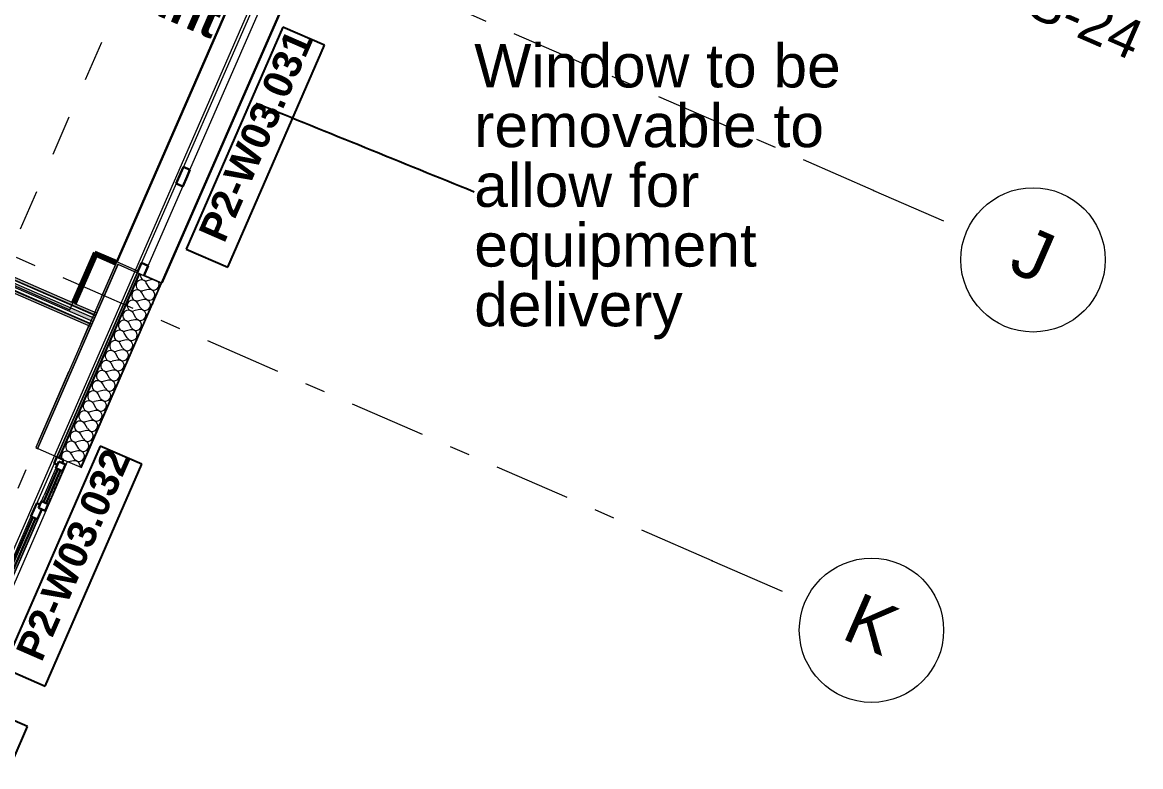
# Model space of a CAD drawing. Header units: millimetres. Extents: x -50172 to 90294, y -80883 to 25069.
# Drawn here: x 16097 to 23843, y -47203 to -42045 of the extents above; entities that cross this region are included whole.
import ezdxf
from ezdxf.enums import TextEntityAlignment as Align

# ---------------------------------------------------------------- set-up
doc = ezdxf.new("R2010")
doc.units = ezdxf.units.MM
doc.header["$MEASUREMENT"] = 0
doc.linetypes.add('Dashed', pattern=[564.444447, 282.222223, -282.222223])
doc.linetypes.add('Double Dashed', pattern=[1093.611073, 529.166651, -211.666656, 141.111112, -211.666656])
for name, color, linetype in [('A-95-MC_Marker_Section_P2.Marker', 7, 'Continuous'), ('New_A-05-M_Gross_Int_Circulation', 7, 'Continuous'), ('New_A-15-MG_Structural_Grid_Phase_2', 7, 'Continuous'), ('New_A-20-M_Floor_Slab', 7, 'Continuous'), ('New_A-25-M_Wall_Ext', 7, 'Continuous'), ('New_A-25-M_Wall_Int', 7, 'Continuous'), ('New_ArchiCAD Window Markers', 7, 'Continuous'), ('New_ArchiCAD Windows', 7, 'Continuous')]:
    doc.layers.add(name, color=color, linetype=linetype)
for name, color, linetype, lineweight in [('A-95-MC_Marker_Section_P2.Marker_Pen_No__1', 7, 'Continuous', 13), ('A-95-MC_Marker_Section_P2.Marker_Pen_No__6', 7, 'Continuous', 35), ('New_A-20-M_Floor_Slab_Pen_No__89', 8, 'Continuous', 20), ('New_A-20-M_Hard_Landscape-Phase 2_Pen_No__1', 7, 'Continuous', 13), ('New_A-20-M_Hard_Landscape-Phase 2_Pen_No__85', 8, 'Continuous', 20), ('New_A-25-M_Wall_Ext_Pen_No__1', 7, 'Continuous', 13), ('New_A-25-M_Wall_Int_Pen_No__1', 7, 'Continuous', 13), ('New_ArchiCAD Window Markers_Pen_No__1', 7, 'Continuous', 13), ('New_ArchiCAD Window Markers_Pen_No__5', 7, 'Continuous', 25), ('New_ArchiCAD Windows_Pen_No__1', 7, 'Continuous', 13), ('New_ArchiCAD Windows_Pen_No__3', 7, 'Continuous', 18), ('New_ArchiCAD Windows_Pen_No__83', 8, 'Continuous', 20), ('New_ArchiCAD Zone Stamps_Pen_No__6', 7, 'Continuous', 35)]:
    doc.layers.add(name, color=color, linetype=linetype, lineweight=lineweight)
for name, color, linetype, lineweight, true_color in [('New_A-05-M_Gross_Int_Circulation_Pen_No__74', 7, 'Continuous', 20, 0x606060), ('New_A-15-MG_Structural_Grid_Phase_2_Pen_No__222', 7, 'Continuous', 13, 0x65af33), ('New_A-25-M_Wall_Ext_Pen_No__107', 7, 'Continuous', 15, 0xa6a6a6), ('New_A-25-M_Wall_Int_Pen_No__107', 7, 'Continuous', 15, 0xa6a6a6), ('New_A-25-M_Wall_Int_Pen_No__27', 7, 'Continuous', 50, 0x2a2a2a), ('New_ArchiCAD Windows_Pen_No__23', 7, 'Continuous', 30, 0x2a2a2a), ('New_ArchiCAD Windows_Pen_No__43', 7, 'Continuous', 30, 0x444444), ('New_ArchiCAD Windows_Pen_No__63', 7, 'Continuous', 20, 0x606060)]:
    doc.layers.add(name, color=color, linetype=linetype, lineweight=lineweight, true_color=true_color)
doc.styles.add('GENERATED_STYLE_1', font='')
doc.styles.add('GENERATED_STYLE_3', font='')
doc.styles.add('GENERATED_STYLE_4', font='')
doc.styles.get('GENERATED_STYLE_1').set_extended_font_data('Arial', bold=True)
doc.styles.get('GENERATED_STYLE_3').set_extended_font_data('Arial')
doc.styles.get('GENERATED_STYLE_4').set_extended_font_data('Swis721 BT')
doc.dimstyles.new('GENERATED_STYLE__4', dxfattribs={"dimtxt": 0.18, "dimasz": 364.8, "dimexe": 0.18, "dimexo": 0.0625, "dimgap": 0.09, "dimtad": 0, "dimtih": 1, "dimtoh": 1, "dimdec": 4, "dimzin": 0, "dimdsep": 46, "dimcen": 0.09, "dimadec": 0, "dimazin": 0, "dimtfac": 1, "dimtdec": 4, "dimtmove": 0, "dimatfit": 3, "dimldrblk": 'ARROWHEAD_5', "dimfxl": 1, "dimtolj": 1, "dimtzin": 0, "dimarcsym": 0})
pattern_1 = [(0, (0, 0), (0, 173.2051), [0, -100]), (0, (50, 86.6), (0, 173.2051), [0, -100])]

# ---------------------------------------------------------------- blocks, each defined once
blk = doc.blocks.new('M&P Kitchen _ Print_INB 3350_4_1', base_point=(15531.6, -42268.2))
at = {"layer": 'New_A-05-M_Gross_Int_Circulation_Pen_No__74', "linetype": 'Continuous'}
for p, q in [((14275.4, -36381), (13434.6, -38309.1)), ((16296.9, -37262.4), (14275.4, -36381)), ((15926.1, -38112.8), (16296.9, -37262.4)), ((17700.9, -38886.7), (15926.1, -38112.8)), ((13434.6, -38309.1), (15611.9, -39258.5)), ((16722.9, -41129.5), (17700.9, -38886.7)), ((15611.9, -39258.5), (15108.7, -40412.6)), ((12919.6, -39458.1), (11802.3, -42020.4)), ((15108.7, -40412.6), (12919.6, -39458.1)), ((17689.8, -41551.2), (16722.9, -41129.5)), ((16750.5, -43705.4), (17689.8, -41551.2)), ((11802.3, -42020.4), (12901, -42499.6)), ((12901, -42499.6), (16426.5, -44036.8)), ((16426.5, -44036.8), (16599.7, -43639.7)), ((16599.7, -43639.7), (16750.5, -43705.4))]:
    blk.add_line(p, q, dxfattribs=at)
at = {"layer": 'New_ArchiCAD Zone Stamps_Pen_No__6'}
for tag, height, style, p in [('ROOM_NAME', 250, 'GENERATED_STYLE_1', (14535.8, -40637.5)), ('zoneNameLine2', 250, 'GENERATED_STYLE_1', (14347.4, -41069.6)), ('ROOM_NUMBER', 200, 'GENERATED_STYLE_3', (14158.9, -41490.3)), ('measuredAreaCode', 200, 'GENERATED_STYLE_3', (14001.9, -41850.5)), ('DUMMY_649', 200, 'GENERATED_STYLE_3', (14309.3, -41984.5)), ('DUMMY_650', 200, 'GENERATED_STYLE_3', (14798.6, -42197.9)), ('DUMMY_651', 133.3, 'GENERATED_STYLE_3', (15077.9, -42304.4))]:
    blk.add_attdef(tag, text='', height=height, rotation=336.44041, dxfattribs=dict(at, style=style)).set_placement(p, align=Align.TOP_LEFT)
blk = doc.blocks.new('Slab_3_1', base_point=(-21949.4, -20986.7))
at = {"layer": 'New_A-20-M_Floor_Slab_Pen_No__89', "linetype": 'Continuous', "flags": 128}
blk.add_lwpolyline([(-4347.2, -46496.1), (12486.7, -53836.5), (17939.8, -41330.7), (16985.7, -40914.7), (17767.9, -39120.8), (18360.6, -39379.3), (18576.1, -38885), (18937.5, -39042.6), (20222.1, -36096.6), (17371, -34853.4), (19341.1, -30335.3), (2041.7, -22791.9), (9993.6, -4555.7)], dxfattribs=at)
blk = doc.blocks.new('*X358')
at = {"layer": 'New_A-25-M_Wall_Ext_Pen_No__107', "linetype": 'Continuous'}
for p, q in [((16892.7, -43843.9), (16887.3, -43852.9)), ((16900.5, -43836.8), (16892.7, -43843.9)), ((16909.9, -43832), (16900.5, -43836.8)), ((16920.2, -43830), (16909.9, -43832)), ((16915.5, -43790.9), (16914.9, -43793.1)), ((16914.9, -43793.1), (16914.9, -43803.7)), ((16914.9, -43803.7), (16917.8, -43813.8)), ((16917.8, -43813.8), (16923.4, -43822.7)), ((16930.6, -43830.9), (16920.2, -43830)), ((16923.4, -43822.7), (16931.2, -43829.7)), ((16940.5, -43834.7), (16930.6, -43830.9)), ((16931.2, -43829.7), (16940.6, -43834.4)), ((16948.9, -43840.9), (16940.5, -43834.7)), ((16940.6, -43834.4), (16950.9, -43836.3)), ((16955.3, -43849.3), (16948.9, -43840.9)), ((16950.9, -43836.3), (16961.4, -43835.3)), ((16997.6, -43826.8), (16961.4, -43835.3)), ((17044.9, -43858.2), (17039, -43844.8)), ((16856.8, -43922.7), (16854, -43932.8)), ((16862.3, -43913.7), (16856.8, -43922.7)), ((16870, -43906.6), (16862.3, -43913.7)), ((16879.4, -43901.9), (16870, -43906.6)), ((16889.7, -43899.9), (16879.4, -43901.9)), ((16887.3, -43852.9), (16884.4, -43863)), ((16884.4, -43863), (16884.5, -43873.5)), ((16884.5, -43873.5), (16887.4, -43883.6)), ((16887.4, -43883.6), (16892.9, -43892.5)), ((16900.2, -43900.8), (16889.7, -43899.9)), ((16892.9, -43892.5), (16900.7, -43899.6)), ((16910, -43904.5), (16900.2, -43900.8)), ((16900.7, -43899.6), (16910.1, -43904.2)), ((16918.5, -43910.8), (16910, -43904.5)), ((16910.1, -43904.2), (16920.5, -43906.1)), ((16924.9, -43919.1), (16918.5, -43910.8)), ((16920.5, -43906.1), (16930.9, -43905.2)), ((16943.7, -43952.3), (16924.9, -43919.1)), ((16968, -43896.4), (16930.9, -43905.2)), ((16974.1, -43882.4), (16955.3, -43849.3)), ((16988.8, -43897.3), (16968, -43896.4)), ((16974.1, -43882.4), (16988.9, -43897)), ((17006, -43909), (16988.8, -43897.3)), ((16988.9, -43897), (17009.2, -43901.7)), ((17014.5, -43928.1), (17006, -43909)), ((17009.2, -43901.7), (17028.9, -43894.9)), ((17028.9, -43894.9), (17042.2, -43878.8)), ((17042.2, -43878.8), (17044.9, -43858.2)), ((16826.3, -43992.5), (16823.5, -44002.7)), ((16831.8, -43983.6), (16826.3, -43992.5)), ((16839.6, -43976.5), (16831.8, -43983.6)), ((16848.9, -43971.7), (16839.6, -43976.5)), ((16859.3, -43969.7), (16848.9, -43971.7)), ((16854, -43932.8), (16854, -43943.3)), ((16854, -43943.3), (16856.9, -43953.4)), ((16856.9, -43953.4), (16862.5, -43962.3)), ((16869.7, -43970.6), (16859.3, -43969.7)), ((16862.5, -43962.3), (16870.3, -43969.4)), ((16879.6, -43974.4), (16869.7, -43970.6)), ((16870.3, -43969.4), (16879.7, -43974.1)), ((16888, -43980.6), (16879.6, -43974.4)), ((16879.7, -43974.1), (16890, -43976)), ((16894.4, -43989), (16888, -43980.6)), ((16890, -43976), (16900.5, -43975)), ((16913.2, -44022.1), (16894.4, -43989)), ((16937.6, -43966.2), (16900.5, -43975)), ((16958.4, -43967.2), (16937.6, -43966.2)), ((16943.7, -43952.3), (16958.5, -43966.9)), ((16975.6, -43978.9), (16958.4, -43967.2)), ((16958.5, -43966.9), (16978.8, -43971.5)), ((16984, -43997.9), (16975.6, -43978.9)), ((16978.8, -43971.5), (16998.5, -43964.8)), ((16981.3, -44018.5), (16984, -43997.9)), ((16998.5, -43964.8), (17011.7, -43948.7)), ((17011.7, -43948.7), (17014.5, -43928.1)), ((16795.9, -44062.4), (16793.1, -44072.5)), ((16793.1, -44072.5), (16793.1, -44083)), ((16801.4, -44053.4), (16795.9, -44062.4)), ((16809.1, -44046.3), (16801.4, -44053.4)), ((16818.5, -44041.6), (16809.1, -44046.3)), ((16828.8, -44039.6), (16818.5, -44041.6)), ((16823.5, -44002.7), (16823.6, -44013.2)), ((16823.6, -44013.2), (16826.5, -44023.3)), ((16826.5, -44023.3), (16832, -44032.2)), ((16839.3, -44040.5), (16828.8, -44039.6)), ((16832, -44032.2), (16839.8, -44039.2)), ((16849.1, -44044.2), (16839.3, -44040.5)), ((16839.8, -44039.2), (16849.2, -44043.9)), ((16857.5, -44050.5), (16849.1, -44044.2)), ((16849.2, -44043.9), (16859.6, -44045.8)), ((16863.9, -44058.8), (16857.5, -44050.5)), ((16859.6, -44045.8), (16870, -44044.8)), ((16882.7, -44091.9), (16863.9, -44058.8)), ((16907.1, -44036.1), (16870, -44044.8)), ((16927.9, -44037), (16907.1, -44036.1)), ((16913.2, -44022.1), (16928, -44036.7)), ((16945.1, -44048.7), (16927.9, -44037)), ((16928, -44036.7), (16948.3, -44041.3)), ((16953.6, -44067.7), (16945.1, -44048.7)), ((16948.3, -44041.3), (16968, -44034.6)), ((16950.8, -44088.4), (16953.6, -44067.7)), ((16968, -44034.6), (16981.3, -44018.5)), ((16765.4, -44132.2), (16762.6, -44142.3)), ((16762.6, -44142.3), (16762.6, -44152.8)), ((16762.6, -44152.8), (16765.6, -44162.9)), ((16770.9, -44123.3), (16765.4, -44132.2)), ((16778.7, -44116.1), (16770.9, -44123.3)), ((16788, -44111.4), (16778.7, -44116.1)), ((16798.4, -44109.4), (16788, -44111.4)), ((16793.1, -44083), (16796, -44093.1)), ((16796, -44093.1), (16801.6, -44102)), ((16808.8, -44110.3), (16798.4, -44109.4)), ((16801.6, -44102), (16809.4, -44109.1)), ((16818.7, -44114), (16808.8, -44110.3)), ((16809.4, -44109.1), (16818.8, -44113.7)), ((16827.1, -44120.3), (16818.7, -44114)), ((16818.8, -44113.7), (16829.1, -44115.7)), ((16833.5, -44128.6), (16827.1, -44120.3)), ((16829.1, -44115.7), (16839.6, -44114.7)), ((16852.3, -44161.8), (16833.5, -44128.6)), ((16876.7, -44105.9), (16839.6, -44114.7)), ((16897.5, -44106.8), (16876.7, -44105.9)), ((16882.7, -44091.9), (16897.6, -44106.5)), ((16914.7, -44118.6), (16897.5, -44106.8)), ((16897.6, -44106.5), (16917.9, -44111.2)), ((16923.1, -44137.6), (16914.7, -44118.6)), ((16917.9, -44111.2), (16937.6, -44104.4)), ((16920.3, -44158.2), (16923.1, -44137.6)), ((16937.6, -44104.4), (16950.8, -44088.4)), ((16735, -44202.1), (16732.2, -44212.2)), ((16732.2, -44212.2), (16732.2, -44222.7)), ((16732.2, -44222.7), (16735.1, -44232.8)), ((16740.5, -44193.1), (16735, -44202.1)), ((16748.2, -44186), (16740.5, -44193.1)), ((16757.6, -44181.2), (16748.2, -44186)), ((16767.9, -44179.2), (16757.6, -44181.2)), ((16765.6, -44162.9), (16771.1, -44171.9)), ((16778.4, -44180.1), (16767.9, -44179.2)), ((16771.1, -44171.9), (16778.9, -44178.9)), ((16788.2, -44183.9), (16778.4, -44180.1)), ((16778.9, -44178.9), (16788.3, -44183.6)), ((16796.6, -44190.1), (16788.2, -44183.9)), ((16788.3, -44183.6), (16798.7, -44185.5)), ((16803, -44198.5), (16796.6, -44190.1)), ((16798.7, -44185.5), (16809.1, -44184.5)), ((16821.8, -44231.6), (16803, -44198.5)), ((16846.2, -44175.7), (16809.1, -44184.5)), ((16821.8, -44231.6), (16836.7, -44246.2)), ((16867, -44176.7), (16846.2, -44175.7)), ((16852.3, -44161.8), (16867.1, -44176.4)), ((16884.2, -44188.4), (16867, -44176.7)), ((16867.1, -44176.4), (16887.4, -44181)), ((16876.7, -44244.1), (16889.9, -44228)), ((16892.7, -44207.4), (16884.2, -44188.4)), ((16887.4, -44181), (16907.1, -44174.3)), ((16889.9, -44228), (16892.7, -44207.4)), ((16907.1, -44174.3), (16920.3, -44158.2)), ((16704.5, -44271.9), (16701.7, -44282)), ((16701.7, -44282), (16701.7, -44292.5)), ((16701.7, -44292.5), (16704.7, -44302.6)), ((16710, -44262.9), (16704.5, -44271.9)), ((16704.7, -44302.6), (16710.2, -44311.5)), ((16717.8, -44255.8), (16710, -44262.9)), ((16727.1, -44251.1), (16717.8, -44255.8)), ((16737.5, -44249.1), (16727.1, -44251.1)), ((16735.1, -44232.8), (16740.7, -44241.7)), ((16747.9, -44250), (16737.5, -44249.1)), ((16740.7, -44241.7), (16748.5, -44248.8)), ((16757.8, -44253.7), (16747.9, -44250)), ((16748.5, -44248.8), (16757.9, -44253.4)), ((16766.2, -44260), (16757.8, -44253.7)), ((16757.9, -44253.4), (16768.2, -44255.3)), ((16772.6, -44268.3), (16766.2, -44260)), ((16768.2, -44255.3), (16778.7, -44254.4)), ((16791.4, -44301.5), (16772.6, -44268.3)), ((16815.7, -44245.6), (16778.7, -44254.4)), ((16791.4, -44301.5), (16806.2, -44316.1)), ((16836.5, -44246.5), (16815.7, -44245.6)), ((16853.8, -44258.2), (16836.5, -44246.5)), ((16836.7, -44246.2), (16857, -44250.9)), ((16846.2, -44314), (16859.4, -44297.9)), ((16862.2, -44277.3), (16853.8, -44258.2)), ((16857, -44250.9), (16876.7, -44244.1)), ((16859.4, -44297.9), (16862.2, -44277.3)), ((16674.1, -44341.7), (16671.2, -44351.9)), ((16671.2, -44351.9), (16671.3, -44362.4)), ((16671.3, -44362.4), (16674.2, -44372.5)), ((16679.6, -44332.8), (16674.1, -44341.7)), ((16674.2, -44372.5), (16679.8, -44381.4)), ((16687.3, -44325.7), (16679.6, -44332.8)), ((16679.8, -44381.4), (16687.5, -44388.4)), ((16696.7, -44320.9), (16687.3, -44325.7)), ((16707, -44318.9), (16696.7, -44320.9)), ((16717.5, -44319.8), (16707, -44318.9)), ((16710.2, -44311.5), (16718, -44318.6)), ((16727.3, -44323.6), (16717.5, -44319.8)), ((16754.8, -44385.3), (16717.8, -44394)), ((16718, -44318.6), (16727.4, -44323.3)), ((16735.7, -44329.8), (16727.3, -44323.6)), ((16727.4, -44323.3), (16737.8, -44325.2)), ((16742.1, -44338.2), (16735.7, -44329.8)), ((16737.8, -44325.2), (16748.2, -44324.2)), ((16760.9, -44371.3), (16742.1, -44338.2)), ((16785.3, -44315.4), (16748.2, -44324.2)), ((16775.6, -44386.2), (16754.8, -44385.3)), ((16760.9, -44371.3), (16775.8, -44385.9)), ((16792.8, -44397.9), (16775.6, -44386.2)), ((16775.8, -44385.9), (16796.1, -44390.5)), ((16806.1, -44316.3), (16785.3, -44315.4)), ((16796.1, -44390.5), (16815.8, -44383.8)), ((16823.3, -44328.1), (16806.1, -44316.3)), ((16806.2, -44316.1), (16826.5, -44320.7)), ((16815.8, -44383.8), (16829, -44367.7)), ((16831.8, -44347.1), (16823.3, -44328.1)), ((16826.5, -44320.7), (16846.2, -44314)), ((16829, -44367.7), (16831.8, -44347.1)), ((16635.8, -44460.6), (16626.4, -44465.3)), ((16646.1, -44458.6), (16635.8, -44460.6)), ((16643.6, -44411.6), (16640.8, -44421.7)), ((16640.8, -44421.7), (16640.8, -44432.2)), ((16640.8, -44432.2), (16643.7, -44442.3)), ((16649.1, -44402.6), (16643.6, -44411.6)), ((16643.7, -44442.3), (16649.3, -44451.2)), ((16656.6, -44459.5), (16646.1, -44458.6)), ((16656.8, -44395.5), (16649.1, -44402.6)), ((16649.3, -44451.2), (16657.1, -44458.3)), ((16666.4, -44463.2), (16656.6, -44459.5)), ((16666.2, -44390.8), (16656.8, -44395.5)), ((16657.1, -44458.3), (16666.5, -44462.9)), ((16676.5, -44388.8), (16666.2, -44390.8)), ((16674.8, -44469.5), (16666.4, -44463.2)), ((16666.5, -44462.9), (16676.8, -44464.9)), ((16687, -44389.7), (16676.5, -44388.8)), ((16676.8, -44464.9), (16687.3, -44463.9)), ((16696.8, -44393.4), (16687, -44389.7)), ((16724.4, -44455.1), (16687.3, -44463.9)), ((16687.5, -44388.4), (16697, -44393.1)), ((16705.3, -44399.7), (16696.8, -44393.4)), ((16697, -44393.1), (16707.3, -44395)), ((16711.7, -44408), (16705.3, -44399.7)), ((16707.3, -44395), (16717.8, -44394)), ((16730.5, -44441.1), (16711.7, -44408)), ((16745.2, -44456), (16724.4, -44455.1)), ((16730.5, -44441.1), (16745.3, -44455.7)), ((16762.4, -44467.8), (16745.2, -44456)), ((16745.3, -44455.7), (16765.6, -44460.4)), ((16765.6, -44460.4), (16785.3, -44453.6)), ((16785.3, -44453.6), (16798.5, -44437.6)), ((16801.3, -44416.9), (16792.8, -44397.9)), ((16798.5, -44437.6), (16801.3, -44416.9)), ((16588.2, -44542.3), (16582.7, -44551.3)), ((16595.9, -44535.2), (16588.2, -44542.3)), ((16605.3, -44530.4), (16595.9, -44535.2)), ((16615.6, -44528.4), (16605.3, -44530.4)), ((16613.2, -44481.4), (16610.3, -44491.5)), ((16610.3, -44491.5), (16610.4, -44502)), ((16610.4, -44502), (16613.3, -44512.1)), ((16618.7, -44472.5), (16613.2, -44481.4)), ((16613.3, -44512.1), (16618.9, -44521.1)), ((16626.1, -44529.3), (16615.6, -44528.4)), ((16626.4, -44465.3), (16618.7, -44472.5)), ((16618.9, -44521.1), (16626.6, -44528.1)), ((16635.9, -44533.1), (16626.1, -44529.3)), ((16626.6, -44528.1), (16636.1, -44532.8)), ((16644.4, -44539.3), (16635.9, -44533.1)), ((16636.1, -44532.8), (16646.4, -44534.7)), ((16650.8, -44547.7), (16644.4, -44539.3)), ((16646.4, -44534.7), (16656.9, -44533.7)), ((16693.9, -44524.9), (16656.9, -44533.7)), ((16681.2, -44477.8), (16674.8, -44469.5)), ((16700, -44511), (16681.2, -44477.8)), ((16714.7, -44525.9), (16693.9, -44524.9)), ((16700, -44511), (16714.9, -44525.6)), ((16731.9, -44537.6), (16714.7, -44525.9)), ((16714.9, -44525.6), (16735.2, -44530.2)), ((16740.4, -44556.6), (16731.9, -44537.6)), ((16735.2, -44530.2), (16754.9, -44523.5)), ((16754.9, -44523.5), (16768.1, -44507.4)), ((16770.9, -44486.8), (16762.4, -44467.8)), ((16768.1, -44507.4), (16770.9, -44486.8)), ((16557.8, -44612.1), (16552.3, -44621.1)), ((16565.5, -44605), (16557.8, -44612.1)), ((16574.9, -44600.3), (16565.5, -44605)), ((16585.2, -44598.3), (16574.9, -44600.3)), ((16582.7, -44551.3), (16579.9, -44561.4)), ((16579.9, -44561.4), (16579.9, -44571.9)), ((16579.9, -44571.9), (16582.8, -44582)), ((16582.8, -44582), (16588.4, -44590.9)), ((16595.7, -44599.2), (16585.2, -44598.3)), ((16588.4, -44590.9), (16596.2, -44598)), ((16605.5, -44602.9), (16595.7, -44599.2)), ((16596.2, -44598), (16605.6, -44602.6)), ((16613.9, -44609.2), (16605.5, -44602.9)), ((16605.6, -44602.6), (16615.9, -44604.5)), ((16620.3, -44617.5), (16613.9, -44609.2)), ((16615.9, -44604.5), (16626.4, -44603.6)), ((16639.1, -44650.7), (16620.3, -44617.5)), ((16663.5, -44594.8), (16626.4, -44603.6)), ((16669.6, -44580.8), (16650.8, -44547.7)), ((16684.3, -44595.7), (16663.5, -44594.8)), ((16669.6, -44580.8), (16684.4, -44595.4)), ((16701.5, -44607.4), (16684.3, -44595.7)), ((16684.4, -44595.4), (16704.7, -44600.1)), ((16710, -44626.4), (16701.5, -44607.4)), ((16704.7, -44600.1), (16724.4, -44593.3)), ((16724.4, -44593.3), (16737.6, -44577.2)), ((16737.6, -44577.2), (16740.4, -44556.6)), ((16521.8, -44690.9), (16519, -44701.1)), ((16527.3, -44682), (16521.8, -44690.9)), ((16535, -44674.8), (16527.3, -44682)), ((16544.4, -44670.1), (16535, -44674.8)), ((16554.7, -44668.1), (16544.4, -44670.1)), ((16552.3, -44621.1), (16549.4, -44631.2)), ((16549.4, -44631.2), (16549.5, -44641.7)), ((16549.5, -44641.7), (16552.4, -44651.8)), ((16552.4, -44651.8), (16557.9, -44660.7)), ((16565.2, -44669), (16554.7, -44668.1)), ((16557.9, -44660.7), (16565.7, -44667.8)), ((16575, -44672.7), (16565.2, -44669)), ((16565.7, -44667.8), (16575.2, -44672.5)), ((16583.5, -44679), (16575, -44672.7)), ((16575.2, -44672.5), (16585.5, -44674.4)), ((16589.9, -44687.4), (16583.5, -44679)), ((16585.5, -44674.4), (16596, -44673.4)), ((16608.7, -44720.5), (16589.9, -44687.4)), ((16633, -44664.6), (16596, -44673.4)), ((16653.8, -44665.5), (16633, -44664.6)), ((16639.1, -44650.7), (16653.9, -44665.3)), ((16671, -44677.3), (16653.8, -44665.5)), ((16653.9, -44665.3), (16674.2, -44669.9)), ((16679.5, -44696.3), (16671, -44677.3)), ((16674.2, -44669.9), (16693.9, -44663.2)), ((16676.7, -44716.9), (16679.5, -44696.3)), ((16693.9, -44663.2), (16707.2, -44647.1)), ((16707.2, -44647.1), (16710, -44626.4)), ((16491.4, -44760.8), (16488.5, -44770.9)), ((16488.5, -44770.9), (16488.6, -44781.4)), ((16496.8, -44751.8), (16491.4, -44760.8)), ((16504.6, -44744.7), (16496.8, -44751.8)), ((16514, -44740), (16504.6, -44744.7)), ((16524.3, -44738), (16514, -44740)), ((16519, -44701.1), (16519, -44711.6)), ((16519, -44711.6), (16521.9, -44721.7)), ((16521.9, -44721.7), (16527.5, -44730.6)), ((16534.7, -44738.9), (16524.3, -44738)), ((16527.5, -44730.6), (16535.3, -44737.6)), ((16544.6, -44742.6), (16534.7, -44738.9)), ((16535.3, -44737.6), (16544.7, -44742.3)), ((16553, -44748.9), (16544.6, -44742.6)), ((16544.7, -44742.3), (16555, -44744.2)), ((16559.4, -44757.2), (16553, -44748.9)), ((16555, -44744.2), (16565.5, -44743.2)), ((16578.2, -44790.3), (16559.4, -44757.2)), ((16602.6, -44734.5), (16565.5, -44743.2)), ((16623.4, -44735.4), (16602.6, -44734.5)), ((16608.7, -44720.5), (16623.5, -44735.1)), ((16640.6, -44747.1), (16623.4, -44735.4)), ((16623.5, -44735.1), (16643.8, -44739.7)), ((16649.1, -44766.1), (16640.6, -44747.1)), ((16643.8, -44739.7), (16663.5, -44733)), ((16646.3, -44786.8), (16649.1, -44766.1)), ((16663.5, -44733), (16676.7, -44716.9)), ((16460.9, -44830.6), (16458.1, -44840.7)), ((16458.1, -44840.7), (16458.1, -44851.2)), ((16458.1, -44851.2), (16461, -44861.3)), ((16466.4, -44821.6), (16460.9, -44830.6)), ((16474.1, -44814.5), (16466.4, -44821.6)), ((16483.5, -44809.8), (16474.1, -44814.5)), ((16493.8, -44807.8), (16483.5, -44809.8)), ((16488.6, -44781.4), (16491.5, -44791.5)), ((16491.5, -44791.5), (16497, -44800.4)), ((16504.3, -44808.7), (16493.8, -44807.8)), ((16497, -44800.4), (16504.8, -44807.5)), ((16514.1, -44812.4), (16504.3, -44808.7)), ((16504.8, -44807.5), (16514.2, -44812.1)), ((16522.6, -44818.7), (16514.1, -44812.4)), ((16514.2, -44812.1), (16524.6, -44814.1)), ((16529, -44827), (16522.6, -44818.7)), ((16524.6, -44814.1), (16535, -44813.1)), ((16547.8, -44860.2), (16529, -44827)), ((16572.1, -44804.3), (16535, -44813.1)), ((16592.9, -44805.2), (16572.1, -44804.3)), ((16578.2, -44790.3), (16593, -44804.9)), ((16610.1, -44816.9), (16592.9, -44805.2)), ((16593, -44804.9), (16613.3, -44809.6)), ((16618.6, -44836), (16610.1, -44816.9)), ((16613.3, -44809.6), (16633, -44802.8)), ((16615.8, -44856.6), (16618.6, -44836)), ((16633, -44802.8), (16646.3, -44786.8)), ((16430.4, -44900.5), (16427.6, -44910.6)), ((16427.6, -44910.6), (16427.7, -44921.1)), ((16427.7, -44921.1), (16430.6, -44931.2)), ((16435.9, -44891.5), (16430.4, -44900.5)), ((16443.7, -44884.4), (16435.9, -44891.5)), ((16453.1, -44879.6), (16443.7, -44884.4)), ((16463.4, -44877.6), (16453.1, -44879.6)), ((16461, -44861.3), (16466.6, -44870.3)), ((16473.8, -44878.5), (16463.4, -44877.6)), ((16466.6, -44870.3), (16474.4, -44877.3)), ((16483.7, -44882.3), (16473.8, -44878.5)), ((16474.4, -44877.3), (16483.8, -44882)), ((16492.1, -44888.5), (16483.7, -44882.3)), ((16483.8, -44882), (16494.1, -44883.9)), ((16498.5, -44896.9), (16492.1, -44888.5)), ((16494.1, -44883.9), (16504.6, -44882.9)), ((16517.3, -44930), (16498.5, -44896.9)), ((16541.7, -44874.1), (16504.6, -44882.9)), ((16562.5, -44875.1), (16541.7, -44874.1)), ((16547.8, -44860.2), (16562.6, -44874.8)), ((16579.7, -44886.8), (16562.5, -44875.1)), ((16562.6, -44874.8), (16582.9, -44879.4)), ((16572.1, -44942.5), (16585.4, -44926.4)), ((16588.1, -44905.8), (16579.7, -44886.8)), ((16582.9, -44879.4), (16602.6, -44872.7)), ((16585.4, -44926.4), (16588.1, -44905.8)), ((16602.6, -44872.7), (16615.8, -44856.6)), ((16400, -44970.3), (16397.2, -44980.4)), ((16397.2, -44980.4), (16397.2, -44990.9)), ((16397.2, -44990.9), (16400.1, -45001)), ((16405.5, -44961.3), (16400, -44970.3)), ((16400.1, -45001), (16405.7, -45009.9)), ((16413.2, -44954.2), (16405.5, -44961.3)), ((16422.6, -44949.5), (16413.2, -44954.2)), ((16432.9, -44947.5), (16422.6, -44949.5)), ((16430.6, -44931.2), (16436.1, -44940.1)), ((16443.4, -44948.4), (16432.9, -44947.5)), ((16436.1, -44940.1), (16443.9, -44947.2)), ((16453.2, -44952.1), (16443.4, -44948.4)), ((16443.9, -44947.2), (16453.3, -44951.8)), ((16461.6, -44958.4), (16453.2, -44952.1)), ((16453.3, -44951.8), (16463.7, -44953.7)), ((16468, -44966.7), (16461.6, -44958.4)), ((16463.7, -44953.7), (16474.1, -44952.8)), ((16486.8, -44999.9), (16468, -44966.7)), ((16511.2, -44944), (16474.1, -44952.8)), ((16486.8, -44999.9), (16501.7, -45014.5)), ((16532, -44944.9), (16511.2, -44944)), ((16517.3, -44930), (16532.1, -44944.6)), ((16549.2, -44956.6), (16532, -44944.9)), ((16532.1, -44944.6), (16552.4, -44949.3)), ((16541.7, -45012.4), (16554.9, -44996.3)), ((16557.7, -44975.6), (16549.2, -44956.6)), ((16552.4, -44949.3), (16572.1, -44942.5)), ((16554.9, -44996.3), (16557.7, -44975.6)), ((16369.5, -45040.1), (16366.7, -45050.3)), ((16366.7, -45050.3), (16366.8, -45060.8)), ((16366.8, -45060.8), (16369.6, -45070.8)), ((16375, -45031.2), (16369.5, -45040.1)), ((16382.8, -45024), (16375, -45031.2)), ((16392.1, -45019.3), (16382.8, -45024)), ((16402.5, -45017.3), (16392.1, -45019.3)), ((16412.9, -45018.2), (16402.5, -45017.3)), ((16405.7, -45009.9), (16413.5, -45017)), ((16422.8, -45021.9), (16412.9, -45018.2)), ((16413.5, -45017), (16422.9, -45021.7)), ((16450.3, -45083.7), (16417.2, -45091.5)), ((16431.2, -45028.2), (16422.8, -45021.9)), ((16422.9, -45021.7), (16433.2, -45023.6)), ((16437.6, -45036.6), (16431.2, -45028.2)), ((16433.2, -45023.6), (16443.7, -45022.6)), ((16456.4, -45069.7), (16437.6, -45036.6)), ((16480.8, -45013.8), (16443.7, -45022.6)), ((16471.1, -45084.6), (16450.3, -45083.7)), ((16456.4, -45069.7), (16471.2, -45084.3)), ((16488.3, -45096.3), (16471.1, -45084.6)), ((16471.2, -45084.3), (16491.5, -45088.9)), ((16501.6, -45014.7), (16480.8, -45013.8)), ((16491.5, -45088.9), (16511.2, -45082.2)), ((16518.8, -45026.5), (16501.6, -45014.7)), ((16501.7, -45014.5), (16522, -45019.1)), ((16511.2, -45082.2), (16524.4, -45066.1)), ((16527.2, -45045.5), (16518.8, -45026.5)), ((16522, -45019.1), (16541.7, -45012.4)), ((16524.4, -45066.1), (16527.2, -45045.5)), ((16496.8, -45115.3), (16488.3, -45096.3)), ((16495.4, -45125.6), (16496.8, -45115.3))]:
    blk.add_line(p, q, dxfattribs=at)
blk = doc.blocks.new('Double Window 19')
at = {"layer": 'New_ArchiCAD Windows_Pen_No__1', "linetype": 'Continuous'}
for p, q in [((-1125, 0), (-1125, -29.5)), ((1125, 0), (1125, -29.5)), ((-1125, -29.5), (-1125, -35.5)), ((-1125, -35.5), (-1125, -47.5)), ((-1125, -47.5), (-1125, -50)), ((1125, -29.5), (1125, -35.5)), ((1125, -35.5), (1125, -47.5)), ((1125, -47.5), (1125, -50))]:
    blk.add_line(p, q, dxfattribs=at)
at = {"layer": 'New_ArchiCAD Windows_Pen_No__23', "linetype": 'Continuous'}
for p, q in [((-1120.5, 135), (1120.5, 135)), ((-1112.5, -210), (1112.5, -210))]:
    blk.add_line(p, q, dxfattribs=at)
at = {"layer": 'New_ArchiCAD Windows_Pen_No__43', "linetype": 'Continuous'}
for p, q in [((-1125, 0), (-1050, 0)), ((-1050, 0), (-1050, -50)), ((-450, -50), (-450, 0)), ((-450, 0), (-375, 0)), ((-375, 0), (-325, 0)), ((-325, 0), (-325, -50)), ((1075, -50), (1075, 0)), ((1075, 0), (1125, 0)), ((-1050, -50), (-1125, -50)), ((-375, -50), (-450, -50)), ((-325, -50), (-375, -50)), ((1125, -50), (1075, -50))]:
    blk.add_line(p, q, dxfattribs=at)
at = {"layer": 'New_ArchiCAD Windows_Pen_No__83', "linetype": 'Continuous'}
for p, q in [((-1050, 0), (-450, 0)), ((-325, 0), (1075, 0)), ((-450, -50), (-1050, -50)), ((1075, -50), (-325, -50))]:
    blk.add_line(p, q, dxfattribs=at)
blk = doc.blocks.new('Window Stamp 18_4')
at = {"layer": 'New_ArchiCAD Window Markers_Pen_No__5', "linetype": 'Continuous'}
for p, q in [((838.5, -405), (-838.5, -405)), ((-838.5, -405), (-838.5, -719.3)), ((838.5, -719.3), (838.5, -405)), ((-838.5, -719.3), (838.5, -719.3)), ((-838.5, -719.3), (838.5, -719.3))]:
    blk.add_line(p, q, dxfattribs=at)
at = {"layer": 'New_ArchiCAD Window Markers_Pen_No__1', "style": 'GENERATED_STYLE_1'}
blk.add_attdef('AC_WIDO_ID', text='', height=200, dxfattribs=at).set_placement((-762.3, -654.1), align=Align.BOTTOM_LEFT)
blk = doc.blocks.new('Double Window 19_3')
at = {"layer": 'New_ArchiCAD Windows_Pen_No__1', "linetype": 'Continuous'}
for p, q in [((-650, 130.5), (-650, 135)), ((-650, 0), (-650, 130.5)), ((650, 135), (650, 130.5)), ((650, 130.5), (650, 0)), ((-650, -29.5), (-650, 0)), ((650, 0), (650, -29.5)), ((-650, -35.5), (-650, -29.5)), ((-650, -47.5), (-650, -35.5)), ((-650, -50.5), (-650, -47.5)), ((-650, -194.5), (-650, -50.5)), ((650, -29.5), (650, -35.5)), ((650, -35.5), (650, -47.5)), ((650, -47.5), (650, -50.5)), ((650, -50.5), (650, -194.5)), ((-650, -197.5), (-650, -194.5)), ((-650, -210), (-650, -197.5)), ((650, -194.5), (650, -197.5)), ((650, -197.5), (650, -210))]:
    blk.add_line(p, q, dxfattribs=at)
at = {"layer": 'New_ArchiCAD Windows_Pen_No__3', "linetype": 'Continuous'}
for p, q in [((-564.4, 25), (-575, 25)), ((-564.4, 25), (-545.7, 25)), ((-534.1, 25), (-545.7, 25)), ((-534.1, 25), (-515.4, 25)), ((-503.8, 25), (-515.4, 25)), ((-503.8, 25), (-485.1, 25)), ((-473.5, 25), (-485.1, 25)), ((-473.5, 25), (-454.8, 25)), ((-443.2, 25), (-454.8, 25)), ((-443.2, 25), (-424.5, 25)), ((-412.9, 25), (-424.5, 25)), ((-412.9, 25), (-394.2, 25)), ((-382.6, 25), (-394.2, 25)), ((-382.6, 25), (-372.1, 25)), ((-325, 25), (-372.1, 25)), ((-575, -25), (-372.1, -25)), ((-325, -25), (-372.1, -25))]:
    blk.add_line(p, q, dxfattribs=at)
at = {"layer": 'New_ArchiCAD Windows_Pen_No__43', "linetype": 'Continuous'}
for p, q in [((-650, -50), (-650, 0)), ((-650, 0), (-625, 0)), ((-625, -25), (-625, 25)), ((-625, 25), (-575, 25)), ((-575, 25), (-575, -25)), ((-575, 10), (-325, 10)), ((-325, -25), (-325, 25)), ((-325, 25), (-275, 25)), ((-275, 25), (-275, -25)), ((-275, 0), (-200, 0)), ((-200, 0), (-200, -50)), ((600, -50), (600, 0)), ((600, 0), (650, 0)), ((650, 0), (650, -50)), ((-600, -50), (-650, -50)), ((-575, -25), (-625, -25)), ((-600, -25), (-600, -50)), ((-325, -10), (-575, -10)), ((-275, -25), (-325, -25)), ((-300, -50), (-300, -25)), ((-200, -50), (-300, -50)), ((-200, -15), (600, -15)), ((600, -35), (-200, -35)), ((650, -50), (600, -50))]:
    blk.add_line(p, q, dxfattribs=at)
at = {"layer": 'New_ArchiCAD Windows_Pen_No__63', "linetype": 'Continuous'}
for p, q in [((650, 30.2), (-650, 30.2)), ((-650, 1), (-625, 1)), ((-275, 1), (650, 1)), ((-200, 0), (600, 0)), ((-600, -50), (-300, -50)), ((-200, -50), (600, -50))]:
    blk.add_line(p, q, dxfattribs=at)
blk = doc.blocks.new('Wall_61_1', base_point=(12413.8, -53650.9))
at = {"layer": 'New_A-25-M_Wall_Ext_Pen_No__107', "linetype": 'Continuous'}
for points in [[(16189.4, -44992.2), (16200.8, -44997.2), (16757, -43721.8), (16745.5, -43716.8)], [(16745.5, -43716.8), (16757, -43721.8), (16892.2, -43780.8), (16897.2, -43769.3), (16750.5, -43705.4)], [(16894.5, -43781.8), (16338.3, -45057.1), (16349.3, -45061.9), (16905.5, -43786.6)]]:
    blk.add_hatch(color=256, dxfattribs=at).paths.add_polyline_path(points)
at = {"layer": 'New_A-25-M_Wall_Ext_Pen_No__107', "linetype": 'Continuous', "lineweight": 0, "true_color": 0x535353}
for points in [[(16757, -43721.8), (16200.8, -44997.2), (16203.6, -44998.4), (16759.7, -43723)], [(16891.7, -43780.6), (16335.6, -45055.9), (16338.3, -45057.1), (16894.5, -43781.8), (16892.2, -43780.8)]]:
    blk.add_hatch(color=251, dxfattribs=at).paths.add_polyline_path(points)
at = {"layer": 'New_A-25-M_Wall_Ext_Pen_No__107', "linetype": 'Continuous'}
h = blk.add_hatch(dxfattribs=at)
h.set_pattern_fill('Plaster_0001', color=256, style=0, pattern_type=2)
h.set_pattern_definition(pattern_1)
h.paths.add_polyline_path([(17063.5, -43850.6), (16939.8, -43796.6), (16938, -43800.8), (17057.6, -43852.9), (17061.7, -43854.7)])
h = blk.add_hatch(dxfattribs=at)
h.set_pattern_fill('Plaster_0001', color=256, style=0, pattern_type=2)
h.set_pattern_definition(pattern_1)
h.paths.add_polyline_path([(16501.5, -45128.3), (16505.6, -45130.1), (17061.7, -43854.7), (17057.6, -43852.9)])
at = {"layer": 'New_A-25-M_Wall_Ext_Pen_No__1', "linetype": 'Continuous'}
for p, q in [((16757, -43721.8), (16200.8, -44997.2)), ((16203.6, -44998.4), (16759.7, -43723)), ((16745.5, -43716.8), (16750.5, -43705.4)), ((16897.2, -43769.3), (16750.5, -43705.4)), ((16757, -43721.8), (16892.2, -43780.8)), ((16335.6, -45055.9), (16891.7, -43780.6)), ((16338.3, -45057.1), (16894.5, -43781.8)), ((16349.3, -45061.9), (16905.5, -43786.6)), ((16354.8, -45064.3), (16911, -43789)), ((16892.2, -43780.8), (16897.2, -43769.3)), ((16894.5, -43781.8), (16892.2, -43780.8)), ((16905.5, -43786.6), (16894.5, -43781.8)), ((16911, -43789), (16905.5, -43786.6)), ((16938, -43800.8), (16911, -43789)), ((16938, -43800.8), (16939.8, -43796.6)), ((17057.6, -43852.9), (16938, -43800.8)), ((16939.8, -43796.6), (17063.5, -43850.6)), ((16501.5, -45128.3), (17057.6, -43852.9)), ((17061.7, -43854.7), (17063.5, -43850.6))]:
    blk.add_line(p, q, dxfattribs=at)
at = {"layer": 'New_A-25-M_Wall_Ext_Pen_No__1', "linetype": 'Continuous', "flags": 128}
for points in [[(16744.5, -43719.2), (16189.4, -44992.2)], [(16505.6, -45130.1), (17061.7, -43854.7)]]:
    blk.add_lwpolyline(points, dxfattribs=at)
at = {"layer": 'New_A-25-M_Wall_Ext', "color": 250, "lineweight": 50, "true_color": 0x2a2a2a}
blk.add_blockref('*X358', (0, 0), dxfattribs=at)
at = {"layer": 'New_ArchiCAD Window Markers'}
ref = blk.add_blockref('Window Stamp 18_4', (17195.2, -42685.6), dxfattribs=dict(at, rotation=66.44041158399308))
ref.add_attrib('AC_WIDO_ID', 'P2-W03.031', dxfattribs={"layer": 'New_ArchiCAD Window Markers_Pen_No__1', "color": 7, "height": 200, "rotation": 66.44041, "style": 'GENERATED_STYLE_1'}).set_placement((17549.8, -43606.6), align=Align.BOTTOM_LEFT)
ref = blk.add_blockref('Window Stamp 18_4', (15929.6, -45588), dxfattribs=dict(at, rotation=66.44041158399308))
ref.add_attrib('AC_WIDO_ID', 'P2-W03.032', dxfattribs={"layer": 'New_ArchiCAD Window Markers_Pen_No__1', "color": 7, "height": 200, "rotation": 66.44041, "style": 'GENERATED_STYLE_1'}).set_placement((16284.2, -46509), align=Align.BOTTOM_LEFT)
ref = blk.add_blockref('Window Stamp 18_4', (15137, -47405.6), dxfattribs=dict(at, rotation=66.44041158399308))
ref.add_attrib('AC_WIDO_ID', 'P2-W03.033', dxfattribs={"layer": 'New_ArchiCAD Window Markers_Pen_No__1', "color": 7, "height": 200, "rotation": 66.44041, "style": 'GENERATED_STYLE_1'}).set_placement((15491.7, -48326.6), align=Align.BOTTOM_LEFT)
at = {"layer": 'New_ArchiCAD Windows', "color": 251, "linetype": 'Continuous', "lineweight": 20, "true_color": 0x606060, "xscale": -1, "zscale": 1000, "rotation": 246.4404115839931}
blk.add_blockref('Double Window 19', (17387.7, -42769.5), dxfattribs=at)
at = {"layer": 'New_ArchiCAD Windows', "color": 251, "linetype": 'Continuous', "lineweight": 20, "true_color": 0x606060, "zscale": 1000, "rotation": 246.4404115839931}
blk.add_blockref('Double Window 19_3', (16122.1, -45671.9), dxfattribs=at)
blk = doc.blocks.new('*X505')
at = {"layer": 'New_A-25-M_Wall_Int_Pen_No__107', "linetype": 'Continuous'}
blk.add_hatch(color=256, dxfattribs=at).paths.add_polyline_path([(12954.6, -42534.3), (12953.7, -42533.9), (12954.2, -42535.2)])
blk = doc.blocks.new('*X506')
at = {"layer": 'New_A-25-M_Wall_Int_Pen_No__107', "linetype": 'Continuous'}
blk.add_hatch(color=256, dxfattribs=at).paths.add_polyline_path([(12964.6, -42511.4), (12941.7, -42501.4), (12941.3, -42502.3), (12953.7, -42533.9), (12954.6, -42534.3)])
blk = doc.blocks.new('*X507')
at = {"layer": 'New_A-25-M_Wall_Int_Pen_No__107', "linetype": 'Continuous'}
blk.add_hatch(color=256, dxfattribs=at).paths.add_polyline_path([(12954.6, -42534.3), (16587.3, -44118.3), (16597.3, -44095.4), (12964.6, -42511.4)])
blk = doc.blocks.new('Wall_108_1', base_point=(12881.7, -42544))
at = {"layer": 'New_A-25-M_Wall_Int_Pen_No__107', "linetype": 'Continuous'}
for points in [[(12935.4, -42458.3), (12921.6, -42452.3), (12929.4, -42472)], [(12929.4, -42472), (16606.1, -44075.3), (16612.1, -44061.5), (12935.4, -42458.3)], [(12979.3, -42570.2), (12965.6, -42564.2), (12973.3, -42583.9)], [(12973.3, -42583.9), (16572.1, -44153.2), (16578.1, -44139.4), (12979.3, -42570.2)]]:
    blk.add_hatch(color=256, dxfattribs=at).paths.add_polyline_path(points)
at = {"layer": 'New_A-25-M_Wall_Int_Pen_No__107', "linetype": 'Continuous', "lineweight": 0, "true_color": 0x535353}
for points in [[(12932.1, -42473.2), (12929.4, -42472), (12931, -42476)], [(12931, -42476), (16604.9, -44078), (16606.1, -44075.3), (12932.1, -42473.2)], [(12966.8, -42561.4), (12964, -42560.2), (12965.6, -42564.2)], [(12965.6, -42564.2), (16578.1, -44139.4), (16579.3, -44136.7), (12966.8, -42561.4)]]:
    blk.add_hatch(color=251, dxfattribs=at).paths.add_polyline_path(points)
at = {"layer": 'New_A-25-M_Wall_Int_Pen_No__1', "linetype": 'Continuous'}
for p, q in [((12929.4, -42472), (16606.1, -44075.3)), ((12931, -42476), (16604.9, -44078)), ((12941.7, -42501.4), (12941.3, -42502.3)), ((12941.7, -42501.4), (16597.3, -44095.4)), ((12954.6, -42534.3), (12954.2, -42535.2)), ((12954.6, -42534.3), (16587.3, -44118.3)), ((12964, -42560.2), (16579.3, -44136.7)), ((12965.6, -42564.2), (16578.1, -44139.4))]:
    blk.add_line(p, q, dxfattribs=at)
at = {"layer": 'New_A-25-M_Wall_Int_Pen_No__1', "linetype": 'Continuous', "flags": 128}
for points in [[(12921.6, -42452.3), (12935.4, -42458.3)], [(16447.1, -43989.6), (12935.4, -42458.3)], [(12973.3, -42583.9), (16572.1, -44153.2)], [(16612.1, -44061.5), (16460.8, -43995.6)], [(16604.9, -44078), (16606.1, -44075.3)], [(16606.1, -44075.3), (16612.1, -44061.5)], [(16572.1, -44153.2), (16578.1, -44139.4)], [(16578.1, -44139.4), (16579.3, -44136.7)], [(16579.3, -44136.7), (16587.3, -44118.3)], [(16587.3, -44118.3), (16597.3, -44095.4)], [(16597.3, -44095.4), (16604.9, -44078)]]:
    blk.add_lwpolyline(points, dxfattribs=at)
at = {"layer": 'New_A-25-M_Wall_Int', "color": 250, "lineweight": 50, "true_color": 0x2a2a2a}
for name in ['*X506', '*X507', '*X505']:
    blk.add_blockref(name, (0, 0), dxfattribs=at)
blk = doc.blocks.new('Wall_398_1', base_point=(16420.9, -44087.2))
at = {"layer": 'New_A-25-M_Wall_Int_Pen_No__107', "linetype": 'Continuous'}
blk.add_hatch(color=256, dxfattribs=at).paths.add_polyline_path([(16460.8, -43995.6), (16607.4, -43659.4), (16599.7, -43639.7), (16447.1, -43989.6)])
at = {"layer": 'New_A-25-M_Wall_Int_Pen_No__27', "linetype": 'Continuous', "flags": 128}
for points in [[(16599.7, -43639.7), (16447.1, -43989.6)], [(16460.8, -43995.6), (16607.4, -43659.4)]]:
    blk.add_lwpolyline(points, dxfattribs=at)
blk = doc.blocks.new('Wall_399_1', base_point=(16607.4, -43659.4))
at = {"layer": 'New_A-25-M_Wall_Int_Pen_No__107', "linetype": 'Continuous'}
blk.add_hatch(color=256, dxfattribs=at).paths.add_polyline_path([(16607.4, -43659.4), (16744.5, -43719.2), (16750.5, -43705.4), (16599.7, -43639.7)])
at = {"layer": 'New_A-25-M_Wall_Int_Pen_No__27', "linetype": 'Continuous', "flags": 128}
for points in [[(16750.5, -43705.4), (16599.7, -43639.7)], [(16607.4, -43659.4), (16744.5, -43719.2)]]:
    blk.add_lwpolyline(points, dxfattribs=at)
blk = doc.blocks.new('ARROWHEAD_5')
at = {"color": 0, "linetype": 'Continuous', "lineweight": 0}
blk.add_line((0, 0), (-1, 0), dxfattribs=at)
blk.add_solid([(-1, 0.2679), (0, 0), (-1, -0.2679), (-1, 0.2679)], dxfattribs=at)
blk = doc.blocks.new('Standard grid marker_32')
at = {"layer": 'New_A-15-MG_Structural_Grid_Phase_2_Pen_No__222', "linetype": 'Double Dashed'}
for q in [(53258.1, 0), (0, 0)]:
    blk.add_line((705.1, 0), q, dxfattribs=at)
at = {"layer": 'New_A-15-MG_Structural_Grid_Phase_2_Pen_No__222', "linetype": 'Continuous'}
blk.add_circle((-500, 0), 500, dxfattribs=at)
at = {"layer": 'New_A-15-MG_Structural_Grid_Phase_2_Pen_No__222', "linetype": 'Double Dashed'}
blk.add_point((705.1, 0), dxfattribs=at)
blk.add_point((705.1, 0), dxfattribs=at)
at = {"layer": 'New_A-15-MG_Structural_Grid_Phase_2_Pen_No__222', "style": 'GENERATED_STYLE_4'}
for tag, p in [('AC_MarkerText_1_0', (-500, 38.7)), ('AC_MarkerText_1_1', (54463.2, 38.7))]:
    blk.add_attdef(tag, text='', height=350, rotation=180, dxfattribs=at).set_placement(p, align=Align.MIDDLE_CENTER)
blk = doc.blocks.new('Standard grid marker_33')
at = {"layer": 'New_A-15-MG_Structural_Grid_Phase_2_Pen_No__222', "linetype": 'Double Dashed'}
for q in [(0, 0), (54601, 0)]:
    blk.add_line((705.1, 0), q, dxfattribs=at)
at = {"layer": 'New_A-15-MG_Structural_Grid_Phase_2_Pen_No__222', "linetype": 'Continuous'}
blk.add_circle((-500, 0), 500, dxfattribs=at)
at = {"layer": 'New_A-15-MG_Structural_Grid_Phase_2_Pen_No__222', "linetype": 'Double Dashed'}
blk.add_point((705.1, 0), dxfattribs=at)
blk.add_point((705.1, 0), dxfattribs=at)
at = {"layer": 'New_A-15-MG_Structural_Grid_Phase_2_Pen_No__222', "style": 'GENERATED_STYLE_4'}
for tag, p in [('AC_MarkerText_1_0', (-500, 43.4)), ('AC_MarkerText_1_1', (55806.1, 43.4))]:
    blk.add_attdef(tag, text='', height=350, rotation=180, dxfattribs=at).set_placement(p, align=Align.MIDDLE_CENTER)
blk = doc.blocks.new('Standard grid marker_37')
at = {"layer": 'New_A-15-MG_Structural_Grid_Phase_2_Pen_No__222', "linetype": 'Double Dashed'}
blk.add_line((7182, 0), (20268.4, 0), dxfattribs=at)
at = {"layer": 'New_A-15-MG_Structural_Grid_Phase_2_Pen_No__222', "style": 'GENERATED_STYLE_4'}
for tag, p in [('AC_MarkerText_1_0', (-500, 36.5)), ('AC_MarkerText_1_1', (27950.4, 36.5))]:
    blk.add_attdef(tag, text='', height=350, rotation=270, dxfattribs=at).set_placement(p, align=Align.MIDDLE_CENTER)
blk = doc.blocks.new('Cutting Plane_2_1', base_point=(21934.2, -30055.5))
at = {"layer": 'A-95-MC_Marker_Section_P2.Marker_Pen_No__1', "linetype": 'Dashed'}
blk.add_line((21834.3, -30284.7), (9757.7, -57980.2), dxfattribs=at)
blk = doc.blocks.new('Cutting Plane_4_1', base_point=(-25330.5, -21002.6))
at = {"layer": 'A-95-MC_Marker_Section_P2.Marker_Pen_No__6', "insert": (23776.1, -42315.3), "char_height": 275, "attachment_point": 9, "rotation": 336.44041, "style": 'GENERATED_STYLE_4'}
blk.add_mtext('\\A1;{\\fSwis721 BT|b0|i0|c0|p34;S-24}', dxfattribs=at)

msp = doc.modelspace()

# ---------------------------------------------------------------- block references
at = {"layer": 'A-95-MC_Marker_Section_P2.Marker'}
for name, p in [('Cutting Plane_4_1', (-25330.5, -21002.6)), ('Cutting Plane_2_1', (21934.2, -30055.5))]:
    msp.add_blockref(name, p, dxfattribs=at)
at = {"layer": 'New_A-05-M_Gross_Int_Circulation', "linetype": 'Continuous'}
ref = msp.add_blockref('M&P Kitchen _ Print_INB 3350_4_1', (15531.6, -42268.2), dxfattribs=at)
ref.add_attrib('ROOM_NAME', 'M&P Kitchen / Print', dxfattribs={"layer": 'New_ArchiCAD Zone Stamps_Pen_No__6', "color": 7, "height": 250, "rotation": 336.44041, "style": 'GENERATED_STYLE_1'}).set_placement((14535.8, -40637.5), align=Align.TOP_LEFT)
ref.add_attrib('ROOM_NUMBER', 'INB 3350', dxfattribs={"layer": 'New_ArchiCAD Zone Stamps_Pen_No__6', "color": 7, "height": 200, "rotation": 336.44041, "style": 'GENERATED_STYLE_3'}).set_placement((14158.9, -41490.3), align=Align.TOP_LEFT)
ref.add_attrib('zoneNameLine2', 'ID. TF651', dxfattribs={"layer": 'New_ArchiCAD Zone Stamps_Pen_No__6', "color": 7, "height": 250, "rotation": 336.44041, "style": 'GENERATED_STYLE_1'}).set_placement((14347.4, -41069.6), align=Align.TOP_LEFT)
ref.add_attrib('measuredAreaCode', 'A: ', dxfattribs={"layer": 'New_ArchiCAD Zone Stamps_Pen_No__6', "color": 7, "height": 200, "rotation": 336.44041, "style": 'GENERATED_STYLE_3'}).set_placement((14001.9, -41850.5), align=Align.TOP_LEFT)
ref.add_attrib('DUMMY_649', '23.6', dxfattribs={"layer": 'New_ArchiCAD Zone Stamps_Pen_No__6', "color": 7, "height": 200, "rotation": 336.44041, "style": 'GENERATED_STYLE_3'}).set_placement((14309.3, -41984.5), align=Align.TOP_LEFT)
ref.add_attrib('DUMMY_650', ' m', dxfattribs={"layer": 'New_ArchiCAD Zone Stamps_Pen_No__6', "color": 7, "height": 200, "rotation": 336.44041, "style": 'GENERATED_STYLE_3'}).set_placement((14798.6, -42197.9), align=Align.TOP_LEFT)
ref.add_attrib('DUMMY_651', '2', dxfattribs={"layer": 'New_ArchiCAD Zone Stamps_Pen_No__6', "color": 7, "height": 133.3, "rotation": 336.44041, "style": 'GENERATED_STYLE_3'}).set_placement((15077.9, -42304.4), align=Align.TOP_LEFT)
at = {"layer": 'New_A-15-MG_Structural_Grid_Phase_2', "color": 8, "linetype": 'Continuous', "lineweight": 15}
ref = msp.add_blockref('Standard grid marker_32', (22639.6, -43491.3), dxfattribs=dict(at, zscale=1000, rotation=156.4404115839929))
ref.add_attrib('AC_MarkerText_1', 'J', dxfattribs={"layer": 'New_A-15-MG_Structural_Grid_Phase_2_Pen_No__222', "color": 85, "true_color": 0x65af33, "height": 350, "rotation": 336.44041, "style": 'GENERATED_STYLE_4'}).set_placement((23097.9, -43652.5), align=Align.MIDDLE_CENTER)
ref = msp.add_blockref('Standard grid marker_33', (21520.4, -46057.9), dxfattribs=dict(at, zscale=1000, rotation=156.4404115839929))
ref.add_attrib('AC_MarkerText_1', 'K', dxfattribs={"layer": 'New_A-15-MG_Structural_Grid_Phase_2_Pen_No__222', "color": 85, "true_color": 0x65af33, "height": 350, "rotation": 336.44041, "style": 'GENERATED_STYLE_4'}).set_placement((21978.7, -46214.4), align=Align.MIDDLE_CENTER)
at = {"layer": 'New_A-15-MG_Structural_Grid_Phase_2', "color": 8, "linetype": 'Continuous', "lineweight": 15, "zscale": 1000, "rotation": 66.44041158399293}
msp.add_blockref('Standard grid marker_37', (12025.6, -54541), dxfattribs=at)
at = {"layer": 'New_A-20-M_Floor_Slab', "color": 8, "linetype": 'Continuous', "lineweight": 20}
msp.add_blockref('Slab_3_1', (-21949.4, -20986.7), dxfattribs=at)
at = {"layer": 'New_A-25-M_Wall_Ext', "color": 250, "lineweight": 50, "true_color": 0x2a2a2a}
msp.add_blockref('Wall_61_1', (12413.8, -53650.9), dxfattribs=at)
at = {"layer": 'New_A-25-M_Wall_Int', "color": 250, "lineweight": 50, "true_color": 0x2a2a2a}
for name, p in [('Wall_108_1', (12881.7, -42544)), ('Wall_398_1', (16420.9, -44087.2)), ('Wall_399_1', (16607.4, -43659.4))]:
    msp.add_blockref(name, p, dxfattribs=at)

# ---------------------------------------------------------------- texts
at = {"layer": 'New_A-20-M_Hard_Landscape-Phase 2_Pen_No__1', "linetype": 'Continuous', "insert": (19227, -43219.1), "char_height": 300, "width": 3212.648, "attachment_point": 4, "line_spacing_factor": 0.827511, "style": 'GENERATED_STYLE_4'}
msp.add_mtext('\\A1;{\\fSwis721 BT|b0|i0|c0|p34;Window to be removable to allow for equipment delivery }', dxfattribs=at)

# ---------------------------------------------------------------- leaders
at = {"layer": 'New_A-20-M_Hard_Landscape-Phase 2_Pen_No__85', "linetype": 'Continuous', "path_type": 1, "annotation_type": 0, "has_hookline": 1, "hookline_direction": 0, "text_width": 3085.7}
msp.add_leader([(17715.8, -42604.8), (19226.9, -43219.1)], dimstyle='GENERATED_STYLE__4', dxfattribs=at)

doc.saveas('drawing.dxf')
